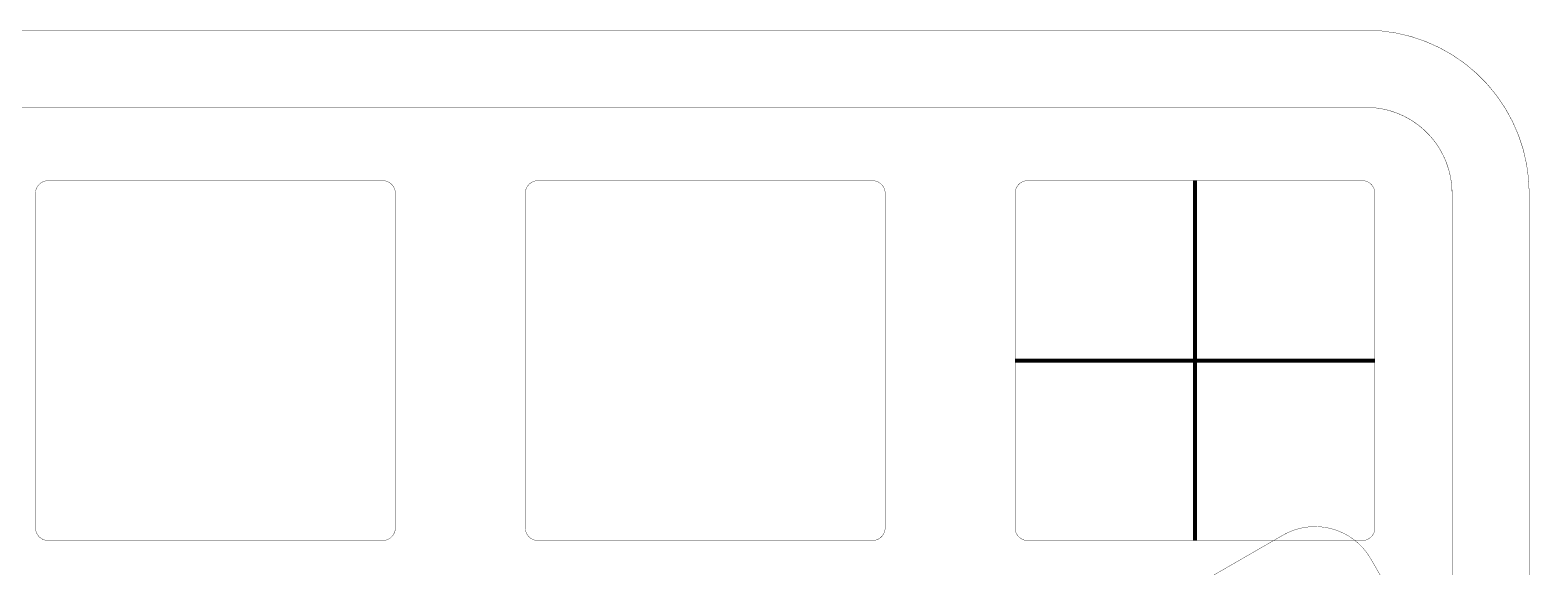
# Model space of a CAD drawing. Header units: inches. Extents: x -214 to 438, y -213 to 250.
# Drawn here: x 10.3 to 68.7, y 157.9 to 178.8 of the extents above; entities that cross this region are included whole.
import ezdxf

# ---------------------------------------------------------------- set-up
doc = ezdxf.new("R2010")
doc.units = ezdxf.units.IN
doc.layers.add('Drawing', color=216, linetype='Continuous')
doc.layers.add('Drawing3', color=56, linetype='Continuous')

msp = doc.modelspace()

# ---------------------------------------------------------------- linework, layer by layer
at = {"layer": 'Drawing', "const_width": 0.0127}
msp.add_lwpolyline([(59.061, 159.134, -0.41417), (62.476, 158.219)], format="xyb", dxfattribs=at)
for points in [[(46.937, 152.134), (59.061, 159.134)], [(62.476, 158.219), (69.149, 146.661)]]:
    msp.add_lwpolyline(points, dxfattribs=at)
at = {"layer": 'Drawing', "const_width": 0.00635}
for points in [[(59.058, 159.134, 1), (59.064, 159.134, 1)], [(62.473, 158.219, 1), (62.479, 158.219, 1)]]:
    msp.add_lwpolyline(points, format="xyb", close=True, dxfattribs=at)
at = {"layer": 'Drawing3'}
for points, const_width in [([(-22.508, 178.773), (60.154, 178.773)], 0.0127), ([(60.154, 178.773), (62.291, 178.773)], 0.0127), ([(-49.082, 175.773), (56.489, 175.773)], 0.0127), ([(56.489, 175.773), (62.291, 175.773)], 0.0127), ([(11.042, 172.923), (24.041, 172.923)], 0.0127), ([(30.092, 172.923), (43.091, 172.923)], 0.0127), ([(49.142, 172.923), (62.141, 172.923)], 0.0127), ([(55.642, 158.924), (55.642, 172.923)], 0.15), ([(10.542, 159.424), (10.542, 172.423)], 0.0127), ([(24.541, 159.424), (24.541, 172.423)], 0.0127), ([(29.592, 159.424), (29.592, 172.423)], 0.0127), ([(43.591, 159.424), (43.591, 172.423)], 0.0127), ([(48.642, 159.424), (48.642, 172.423)], 0.0127), ([(62.641, 159.424), (62.641, 172.423)], 0.0127), ([(65.641, 166.62), (65.641, 172.423)], 0.0127), ([(68.641, 170.285), (68.641, 172.423)], 0.0127), ([(68.641, 113.082), (68.641, 170.285)], 0.0127), ([(65.641, 114.667), (65.641, 166.62)], 0.0127), ([(48.642, 165.923), (62.641, 165.923)], 0.15), ([(11.042, 158.924), (24.041, 158.924)], 0.0127), ([(30.092, 158.924), (43.091, 158.924)], 0.0127), ([(49.142, 158.924), (62.141, 158.924)], 0.0127)]:
    msp.add_lwpolyline(points, dxfattribs=dict(at, const_width=const_width))
at = {"layer": 'Drawing3', "const_width": 0.0127}
for points in [[(62.291, 178.773, -0.265548), (67.762, 175.647)], [(62.291, 178.773, -0.414214), (68.641, 172.423)], [(62.291, 175.773, -0.414214), (65.641, 172.423)], [(62.291, 175.773, -0.036367), (62.777, 175.737)], [(62.777, 175.737, -0.036714), (63.257, 175.63)], [(63.257, 175.63, -0.036605), (63.715, 175.455)], [(63.715, 175.455, -0.036502), (64.142, 175.215)], [(64.142, 175.215, -0.036403), (64.528, 174.917)], [(67.762, 175.647, -0.133933), (68.641, 172.423)], [(64.528, 174.917, -0.036306), (64.865, 174.566)], [(64.865, 174.566, -0.036212), (65.148, 174.172)], [(65.148, 174.172, -0.036118), (65.37, 173.742)], [(65.37, 173.742, -0.036023), (65.528, 173.286)], [(10.658, 172.743, -0.043329), (10.72, 172.805)], [(10.72, 172.805, -0.043493), (10.791, 172.855)], [(10.791, 172.855, -0.043665), (10.87, 172.892)], [(10.87, 172.892, -0.043848), (10.954, 172.915)], [(10.954, 172.915, -0.044044), (11.042, 172.923)], [(24.041, 172.923, -0.044794), (24.13, 172.915)], [(24.13, 172.915, -0.04285), (24.213, 172.892)], [(24.213, 172.892, -0.043009), (24.291, 172.856)], [(24.291, 172.856, -0.043168), (24.362, 172.806)], [(24.362, 172.806, -0.043329), (24.423, 172.745)], [(29.708, 172.743, -0.043329), (29.77, 172.805)], [(29.77, 172.805, -0.043493), (29.841, 172.855)], [(29.841, 172.855, -0.043665), (29.92, 172.892)], [(29.92, 172.892, -0.043848), (30.004, 172.915)], [(30.004, 172.915, -0.044044), (30.092, 172.923)], [(43.091, 172.923, -0.044794), (43.18, 172.915)], [(43.18, 172.915, -0.04285), (43.263, 172.892)], [(43.263, 172.892, -0.043009), (43.341, 172.856)], [(43.341, 172.856, -0.043168), (43.412, 172.806)], [(43.412, 172.806, -0.043329), (43.473, 172.745)], [(48.758, 172.743, -0.043329), (48.82, 172.805)], [(48.82, 172.805, -0.043493), (48.891, 172.855)], [(48.891, 172.855, -0.043665), (48.97, 172.892)], [(48.97, 172.892, -0.043848), (49.054, 172.915)], [(49.054, 172.915, -0.044044), (49.142, 172.923)], [(62.141, 172.923, -0.044794), (62.23, 172.915)], [(62.23, 172.915, -0.04285), (62.313, 172.892)], [(62.313, 172.892, -0.043009), (62.391, 172.856)], [(62.391, 172.856, -0.043168), (62.462, 172.806)], [(62.462, 172.806, -0.043329), (62.523, 172.745)], [(65.528, 173.286, -0.035927), (65.618, 172.813)], [(65.618, 172.813, -0.029186), (65.641, 172.423)], [(10.542, 172.423, -0.044794), (10.55, 172.512)], [(10.55, 172.512, -0.04285), (10.573, 172.595)], [(10.573, 172.595, -0.043009), (10.609, 172.673)], [(10.609, 172.673, -0.043168), (10.658, 172.743)], [(24.423, 172.745, -0.043493), (24.473, 172.674)], [(24.473, 172.674, -0.043665), (24.51, 172.595)], [(24.51, 172.595, -0.043848), (24.533, 172.511)], [(24.533, 172.511, -0.044044), (24.541, 172.423)], [(29.592, 172.423, -0.044794), (29.6, 172.512)], [(29.6, 172.512, -0.04285), (29.623, 172.595)], [(29.623, 172.595, -0.043009), (29.659, 172.673)], [(29.659, 172.673, -0.043168), (29.708, 172.743)], [(43.473, 172.745, -0.043493), (43.523, 172.674)], [(43.523, 172.674, -0.043665), (43.56, 172.595)], [(43.56, 172.595, -0.043848), (43.583, 172.511)], [(43.583, 172.511, -0.044044), (43.591, 172.423)], [(48.642, 172.423, -0.044794), (48.65, 172.512)], [(48.65, 172.512, -0.04285), (48.673, 172.595)], [(48.673, 172.595, -0.043009), (48.709, 172.673)], [(48.709, 172.673, -0.043168), (48.758, 172.743)], [(62.523, 172.745, -0.043493), (62.573, 172.674)], [(62.573, 172.674, -0.043665), (62.61, 172.595)], [(62.61, 172.595, -0.043848), (62.633, 172.511)], [(62.633, 172.511, -0.044044), (62.641, 172.423)], [(10.55, 159.336, -0.044044), (10.542, 159.424)], [(24.541, 159.424, -0.044794), (24.533, 159.335)], [(29.6, 159.336, -0.044044), (29.592, 159.424)], [(43.591, 159.424, -0.044794), (43.583, 159.335)], [(48.65, 159.336, -0.044044), (48.642, 159.424)], [(62.641, 159.424, -0.044794), (62.633, 159.335)], [(10.573, 159.251, -0.043848), (10.55, 159.336)], [(10.61, 159.172, -0.043665), (10.573, 159.251)], [(10.66, 159.101, -0.043493), (10.61, 159.172)], [(10.721, 159.04, -0.043329), (10.66, 159.101)], [(10.792, 158.991, -0.043168), (10.721, 159.04)], [(10.87, 158.954, -0.043009), (10.792, 158.991)], [(10.953, 158.932, -0.04285), (10.87, 158.954)], [(11.042, 158.924, -0.044794), (10.953, 158.932)], [(24.129, 158.932, -0.044044), (24.041, 158.924)], [(24.214, 158.954, -0.043848), (24.129, 158.932)], [(24.293, 158.992, -0.043665), (24.214, 158.954)], [(24.364, 159.042, -0.043493), (24.293, 158.992)], [(24.425, 159.103, -0.043329), (24.364, 159.042)], [(24.474, 159.174, -0.043168), (24.425, 159.103)], [(24.511, 159.252, -0.043009), (24.474, 159.174)], [(24.533, 159.335, -0.04285), (24.511, 159.252)], [(29.623, 159.251, -0.043848), (29.6, 159.336)], [(29.66, 159.172, -0.043665), (29.623, 159.251)], [(29.71, 159.101, -0.043493), (29.66, 159.172)], [(29.771, 159.04, -0.043329), (29.71, 159.101)], [(29.842, 158.991, -0.043168), (29.771, 159.04)], [(29.92, 158.954, -0.043009), (29.842, 158.991)], [(30.003, 158.932, -0.04285), (29.92, 158.954)], [(30.092, 158.924, -0.044794), (30.003, 158.932)], [(43.179, 158.932, -0.044044), (43.091, 158.924)], [(43.264, 158.954, -0.043848), (43.179, 158.932)], [(43.343, 158.992, -0.043665), (43.264, 158.954)], [(43.414, 159.042, -0.043493), (43.343, 158.992)], [(43.475, 159.103, -0.043329), (43.414, 159.042)], [(43.524, 159.174, -0.043168), (43.475, 159.103)], [(43.561, 159.252, -0.043009), (43.524, 159.174)], [(43.583, 159.335, -0.04285), (43.561, 159.252)], [(48.673, 159.251, -0.043848), (48.65, 159.336)], [(48.71, 159.172, -0.043665), (48.673, 159.251)], [(48.76, 159.101, -0.043493), (48.71, 159.172)], [(48.821, 159.04, -0.043329), (48.76, 159.101)], [(48.892, 158.991, -0.043168), (48.821, 159.04)], [(48.97, 158.954, -0.043009), (48.892, 158.991)], [(49.053, 158.932, -0.04285), (48.97, 158.954)], [(49.142, 158.924, -0.044794), (49.053, 158.932)], [(62.229, 158.932, -0.044044), (62.141, 158.924)], [(62.314, 158.954, -0.043848), (62.229, 158.932)], [(62.393, 158.992, -0.043665), (62.314, 158.954)], [(62.464, 159.042, -0.043493), (62.393, 158.992)], [(62.525, 159.103, -0.043329), (62.464, 159.042)], [(62.574, 159.174, -0.043168), (62.525, 159.103)], [(62.611, 159.252, -0.043009), (62.574, 159.174)], [(62.633, 159.335, -0.04285), (62.611, 159.252)]]:
    msp.add_lwpolyline(points, format="xyb", dxfattribs=at)
at = {"layer": 'Drawing3', "const_width": 0.00635}
for points in [[(62.288, 178.773, 1), (62.294, 178.773, 1)], [(62.288, 178.773, 1), (62.294, 178.773, 1)], [(62.288, 175.773, 1), (62.294, 175.773, 1)], [(62.288, 175.773, 1), (62.294, 175.773, 1)], [(62.774, 175.737, 1), (62.78, 175.737, 1)], [(62.774, 175.737, 1), (62.78, 175.737, 1)], [(63.254, 175.63, 1), (63.261, 175.63, 1)], [(63.254, 175.63, 1), (63.261, 175.63, 1)], [(63.712, 175.455, 1), (63.719, 175.455, 1)], [(63.712, 175.455, 1), (63.719, 175.455, 1)], [(64.139, 175.215, 1), (64.145, 175.215, 1)], [(64.139, 175.215, 1), (64.145, 175.215, 1)], [(67.759, 175.647, 1), (67.765, 175.647, 1)], [(67.759, 175.647, 1), (67.765, 175.647, 1)], [(64.524, 174.917, 1), (64.531, 174.917, 1)], [(64.524, 174.917, 1), (64.531, 174.917, 1)], [(64.862, 174.566, 1), (64.869, 174.566, 1)], [(64.862, 174.566, 1), (64.869, 174.566, 1)], [(65.145, 174.172, 1), (65.151, 174.172, 1)], [(65.145, 174.172, 1), (65.151, 174.172, 1)], [(65.367, 173.742, 1), (65.373, 173.742, 1)], [(65.367, 173.742, 1), (65.373, 173.742, 1)], [(10.716, 172.805, 1), (10.723, 172.805, 1)], [(10.716, 172.805, 1), (10.723, 172.805, 1)], [(10.788, 172.855, 1), (10.794, 172.855, 1)], [(10.788, 172.855, 1), (10.794, 172.855, 1)], [(10.867, 172.892, 1), (10.873, 172.892, 1)], [(10.867, 172.892, 1), (10.873, 172.892, 1)], [(10.951, 172.915, 1), (10.958, 172.915, 1)], [(10.951, 172.915, 1), (10.958, 172.915, 1)], [(11.039, 172.923, 1), (11.045, 172.923, 1)], [(24.038, 172.923, 1), (24.044, 172.923, 1)], [(24.127, 172.915, 1), (24.134, 172.915, 1)], [(24.127, 172.915, 1), (24.134, 172.915, 1)], [(24.21, 172.892, 1), (24.216, 172.892, 1)], [(24.21, 172.892, 1), (24.216, 172.892, 1)], [(24.288, 172.856, 1), (24.294, 172.856, 1)], [(24.288, 172.856, 1), (24.294, 172.856, 1)], [(24.359, 172.806, 1), (24.365, 172.806, 1)], [(24.359, 172.806, 1), (24.365, 172.806, 1)], [(29.766, 172.805, 1), (29.773, 172.805, 1)], [(29.766, 172.805, 1), (29.773, 172.805, 1)], [(29.838, 172.855, 1), (29.844, 172.855, 1)], [(29.838, 172.855, 1), (29.844, 172.855, 1)], [(29.917, 172.892, 1), (29.923, 172.892, 1)], [(29.917, 172.892, 1), (29.923, 172.892, 1)], [(30.001, 172.915, 1), (30.008, 172.915, 1)], [(30.001, 172.915, 1), (30.008, 172.915, 1)], [(30.089, 172.923, 1), (30.095, 172.923, 1)], [(43.088, 172.923, 1), (43.094, 172.923, 1)], [(43.177, 172.915, 1), (43.184, 172.915, 1)], [(43.177, 172.915, 1), (43.184, 172.915, 1)], [(43.26, 172.892, 1), (43.266, 172.892, 1)], [(43.26, 172.892, 1), (43.266, 172.892, 1)], [(43.338, 172.856, 1), (43.344, 172.856, 1)], [(43.338, 172.856, 1), (43.344, 172.856, 1)], [(43.409, 172.806, 1), (43.415, 172.806, 1)], [(43.409, 172.806, 1), (43.415, 172.806, 1)], [(48.816, 172.805, 1), (48.823, 172.805, 1)], [(48.816, 172.805, 1), (48.823, 172.805, 1)], [(48.888, 172.855, 1), (48.894, 172.855, 1)], [(48.888, 172.855, 1), (48.894, 172.855, 1)], [(48.967, 172.892, 1), (48.973, 172.892, 1)], [(48.967, 172.892, 1), (48.973, 172.892, 1)], [(49.051, 172.915, 1), (49.058, 172.915, 1)], [(49.051, 172.915, 1), (49.058, 172.915, 1)], [(49.139, 172.923, 1), (49.145, 172.923, 1)], [(62.138, 172.923, 1), (62.144, 172.923, 1)], [(62.227, 172.915, 1), (62.234, 172.915, 1)], [(62.227, 172.915, 1), (62.234, 172.915, 1)], [(62.31, 172.892, 1), (62.316, 172.892, 1)], [(62.31, 172.892, 1), (62.316, 172.892, 1)], [(62.388, 172.856, 1), (62.394, 172.856, 1)], [(62.388, 172.856, 1), (62.394, 172.856, 1)], [(62.459, 172.806, 1), (62.465, 172.806, 1)], [(62.459, 172.806, 1), (62.465, 172.806, 1)], [(65.525, 173.286, 1), (65.531, 173.286, 1)], [(65.525, 173.286, 1), (65.531, 173.286, 1)], [(65.615, 172.813, 1), (65.621, 172.813, 1)], [(65.615, 172.813, 1), (65.621, 172.813, 1)], [(10.539, 172.423, 1), (10.545, 172.423, 1)], [(10.547, 172.512, 1), (10.553, 172.512, 1)], [(10.547, 172.512, 1), (10.553, 172.512, 1)], [(10.569, 172.595, 1), (10.576, 172.595, 1)], [(10.569, 172.595, 1), (10.576, 172.595, 1)], [(10.606, 172.673, 1), (10.612, 172.673, 1)], [(10.606, 172.673, 1), (10.612, 172.673, 1)], [(10.655, 172.743, 1), (10.662, 172.743, 1)], [(10.655, 172.743, 1), (10.662, 172.743, 1)], [(24.42, 172.745, 1), (24.426, 172.745, 1)], [(24.42, 172.745, 1), (24.426, 172.745, 1)], [(24.47, 172.674, 1), (24.476, 172.674, 1)], [(24.47, 172.674, 1), (24.476, 172.674, 1)], [(24.507, 172.595, 1), (24.514, 172.595, 1)], [(24.507, 172.595, 1), (24.514, 172.595, 1)], [(24.53, 172.511, 1), (24.537, 172.511, 1)], [(24.53, 172.511, 1), (24.537, 172.511, 1)], [(24.538, 172.423, 1), (24.544, 172.423, 1)], [(29.589, 172.423, 1), (29.595, 172.423, 1)], [(29.597, 172.512, 1), (29.603, 172.512, 1)], [(29.597, 172.512, 1), (29.603, 172.512, 1)], [(29.619, 172.595, 1), (29.626, 172.595, 1)], [(29.619, 172.595, 1), (29.626, 172.595, 1)], [(29.656, 172.673, 1), (29.662, 172.673, 1)], [(29.656, 172.673, 1), (29.662, 172.673, 1)], [(29.705, 172.743, 1), (29.712, 172.743, 1)], [(29.705, 172.743, 1), (29.712, 172.743, 1)], [(43.47, 172.745, 1), (43.476, 172.745, 1)], [(43.47, 172.745, 1), (43.476, 172.745, 1)], [(43.52, 172.674, 1), (43.526, 172.674, 1)], [(43.52, 172.674, 1), (43.526, 172.674, 1)], [(43.557, 172.595, 1), (43.564, 172.595, 1)], [(43.557, 172.595, 1), (43.564, 172.595, 1)], [(43.58, 172.511, 1), (43.587, 172.511, 1)], [(43.58, 172.511, 1), (43.587, 172.511, 1)], [(43.588, 172.423, 1), (43.594, 172.423, 1)], [(48.639, 172.423, 1), (48.645, 172.423, 1)], [(48.647, 172.512, 1), (48.653, 172.512, 1)], [(48.647, 172.512, 1), (48.653, 172.512, 1)], [(48.669, 172.595, 1), (48.676, 172.595, 1)], [(48.669, 172.595, 1), (48.676, 172.595, 1)], [(48.706, 172.673, 1), (48.712, 172.673, 1)], [(48.706, 172.673, 1), (48.712, 172.673, 1)], [(48.755, 172.743, 1), (48.762, 172.743, 1)], [(48.755, 172.743, 1), (48.762, 172.743, 1)], [(62.52, 172.745, 1), (62.526, 172.745, 1)], [(62.52, 172.745, 1), (62.526, 172.745, 1)], [(62.57, 172.674, 1), (62.576, 172.674, 1)], [(62.57, 172.674, 1), (62.576, 172.674, 1)], [(62.607, 172.595, 1), (62.614, 172.595, 1)], [(62.607, 172.595, 1), (62.614, 172.595, 1)], [(62.63, 172.511, 1), (62.637, 172.511, 1)], [(62.63, 172.511, 1), (62.637, 172.511, 1)], [(62.638, 172.423, 1), (62.644, 172.423, 1)], [(65.638, 172.423, 1), (65.644, 172.423, 1)], [(65.638, 172.423, 1), (65.644, 172.423, 1)], [(68.638, 172.423, 1), (68.644, 172.423, 1)], [(68.638, 172.423, 1), (68.644, 172.423, 1)], [(10.539, 159.424, 1), (10.545, 159.424, 1)], [(24.538, 159.424, 1), (24.544, 159.424, 1)], [(29.589, 159.424, 1), (29.595, 159.424, 1)], [(43.588, 159.424, 1), (43.594, 159.424, 1)], [(48.639, 159.424, 1), (48.645, 159.424, 1)], [(62.638, 159.424, 1), (62.644, 159.424, 1)], [(10.547, 159.336, 1), (10.553, 159.336, 1)], [(10.547, 159.336, 1), (10.553, 159.336, 1)], [(10.57, 159.251, 1), (10.576, 159.251, 1)], [(10.57, 159.251, 1), (10.576, 159.251, 1)], [(10.607, 159.172, 1), (10.613, 159.172, 1)], [(10.607, 159.172, 1), (10.613, 159.172, 1)], [(10.657, 159.101, 1), (10.663, 159.101, 1)], [(10.657, 159.101, 1), (10.663, 159.101, 1)], [(10.718, 159.04, 1), (10.725, 159.04, 1)], [(10.718, 159.04, 1), (10.725, 159.04, 1)], [(10.789, 158.991, 1), (10.795, 158.991, 1)], [(10.789, 158.991, 1), (10.795, 158.991, 1)], [(10.867, 158.954, 1), (10.873, 158.954, 1)], [(10.867, 158.954, 1), (10.873, 158.954, 1)], [(10.95, 158.932, 1), (10.956, 158.932, 1)], [(10.95, 158.932, 1), (10.956, 158.932, 1)], [(11.039, 158.924, 1), (11.045, 158.924, 1)], [(24.038, 158.924, 1), (24.044, 158.924, 1)], [(24.126, 158.932, 1), (24.132, 158.932, 1)], [(24.126, 158.932, 1), (24.132, 158.932, 1)], [(24.21, 158.954, 1), (24.217, 158.954, 1)], [(24.21, 158.954, 1), (24.217, 158.954, 1)], [(24.289, 158.992, 1), (24.296, 158.992, 1)], [(24.289, 158.992, 1), (24.296, 158.992, 1)], [(24.36, 159.042, 1), (24.367, 159.042, 1)], [(24.36, 159.042, 1), (24.367, 159.042, 1)], [(24.422, 159.103, 1), (24.428, 159.103, 1)], [(24.422, 159.103, 1), (24.428, 159.103, 1)], [(24.471, 159.174, 1), (24.477, 159.174, 1)], [(24.471, 159.174, 1), (24.477, 159.174, 1)], [(24.507, 159.252, 1), (24.514, 159.252, 1)], [(24.507, 159.252, 1), (24.514, 159.252, 1)], [(24.53, 159.335, 1), (24.536, 159.335, 1)], [(24.53, 159.335, 1), (24.536, 159.335, 1)], [(29.597, 159.336, 1), (29.603, 159.336, 1)], [(29.597, 159.336, 1), (29.603, 159.336, 1)], [(29.62, 159.251, 1), (29.626, 159.251, 1)], [(29.62, 159.251, 1), (29.626, 159.251, 1)], [(29.657, 159.172, 1), (29.663, 159.172, 1)], [(29.657, 159.172, 1), (29.663, 159.172, 1)], [(29.707, 159.101, 1), (29.713, 159.101, 1)], [(29.707, 159.101, 1), (29.713, 159.101, 1)], [(29.768, 159.04, 1), (29.775, 159.04, 1)], [(29.768, 159.04, 1), (29.775, 159.04, 1)], [(29.839, 158.991, 1), (29.845, 158.991, 1)], [(29.839, 158.991, 1), (29.845, 158.991, 1)], [(29.917, 158.954, 1), (29.923, 158.954, 1)], [(29.917, 158.954, 1), (29.923, 158.954, 1)], [(30, 158.932, 1), (30.006, 158.932, 1)], [(30, 158.932, 1), (30.006, 158.932, 1)], [(30.089, 158.924, 1), (30.095, 158.924, 1)], [(43.088, 158.924, 1), (43.094, 158.924, 1)], [(43.176, 158.932, 1), (43.182, 158.932, 1)], [(43.176, 158.932, 1), (43.182, 158.932, 1)], [(43.26, 158.954, 1), (43.267, 158.954, 1)], [(43.26, 158.954, 1), (43.267, 158.954, 1)], [(43.339, 158.992, 1), (43.346, 158.992, 1)], [(43.339, 158.992, 1), (43.346, 158.992, 1)], [(43.41, 159.042, 1), (43.417, 159.042, 1)], [(43.41, 159.042, 1), (43.417, 159.042, 1)], [(43.472, 159.103, 1), (43.478, 159.103, 1)], [(43.472, 159.103, 1), (43.478, 159.103, 1)], [(43.521, 159.174, 1), (43.527, 159.174, 1)], [(43.521, 159.174, 1), (43.527, 159.174, 1)], [(43.557, 159.252, 1), (43.564, 159.252, 1)], [(43.557, 159.252, 1), (43.564, 159.252, 1)], [(43.58, 159.335, 1), (43.586, 159.335, 1)], [(43.58, 159.335, 1), (43.586, 159.335, 1)], [(48.647, 159.336, 1), (48.653, 159.336, 1)], [(48.647, 159.336, 1), (48.653, 159.336, 1)], [(48.67, 159.251, 1), (48.676, 159.251, 1)], [(48.67, 159.251, 1), (48.676, 159.251, 1)], [(48.707, 159.172, 1), (48.713, 159.172, 1)], [(48.707, 159.172, 1), (48.713, 159.172, 1)], [(48.757, 159.101, 1), (48.763, 159.101, 1)], [(48.757, 159.101, 1), (48.763, 159.101, 1)], [(48.818, 159.04, 1), (48.825, 159.04, 1)], [(48.818, 159.04, 1), (48.825, 159.04, 1)], [(48.889, 158.991, 1), (48.895, 158.991, 1)], [(48.889, 158.991, 1), (48.895, 158.991, 1)], [(48.967, 158.954, 1), (48.973, 158.954, 1)], [(48.967, 158.954, 1), (48.973, 158.954, 1)], [(49.05, 158.932, 1), (49.056, 158.932, 1)], [(49.05, 158.932, 1), (49.056, 158.932, 1)], [(49.139, 158.924, 1), (49.145, 158.924, 1)], [(62.138, 158.924, 1), (62.144, 158.924, 1)], [(62.226, 158.932, 1), (62.232, 158.932, 1)], [(62.226, 158.932, 1), (62.232, 158.932, 1)], [(62.31, 158.954, 1), (62.317, 158.954, 1)], [(62.31, 158.954, 1), (62.317, 158.954, 1)], [(62.389, 158.992, 1), (62.396, 158.992, 1)], [(62.389, 158.992, 1), (62.396, 158.992, 1)], [(62.46, 159.042, 1), (62.467, 159.042, 1)], [(62.46, 159.042, 1), (62.467, 159.042, 1)], [(62.522, 159.103, 1), (62.528, 159.103, 1)], [(62.522, 159.103, 1), (62.528, 159.103, 1)], [(62.571, 159.174, 1), (62.577, 159.174, 1)], [(62.571, 159.174, 1), (62.577, 159.174, 1)], [(62.607, 159.252, 1), (62.614, 159.252, 1)], [(62.607, 159.252, 1), (62.614, 159.252, 1)], [(62.63, 159.335, 1), (62.636, 159.335, 1)], [(62.63, 159.335, 1), (62.636, 159.335, 1)]]:
    msp.add_lwpolyline(points, format="xyb", close=True, dxfattribs=at)

doc.saveas('drawing.dxf')
